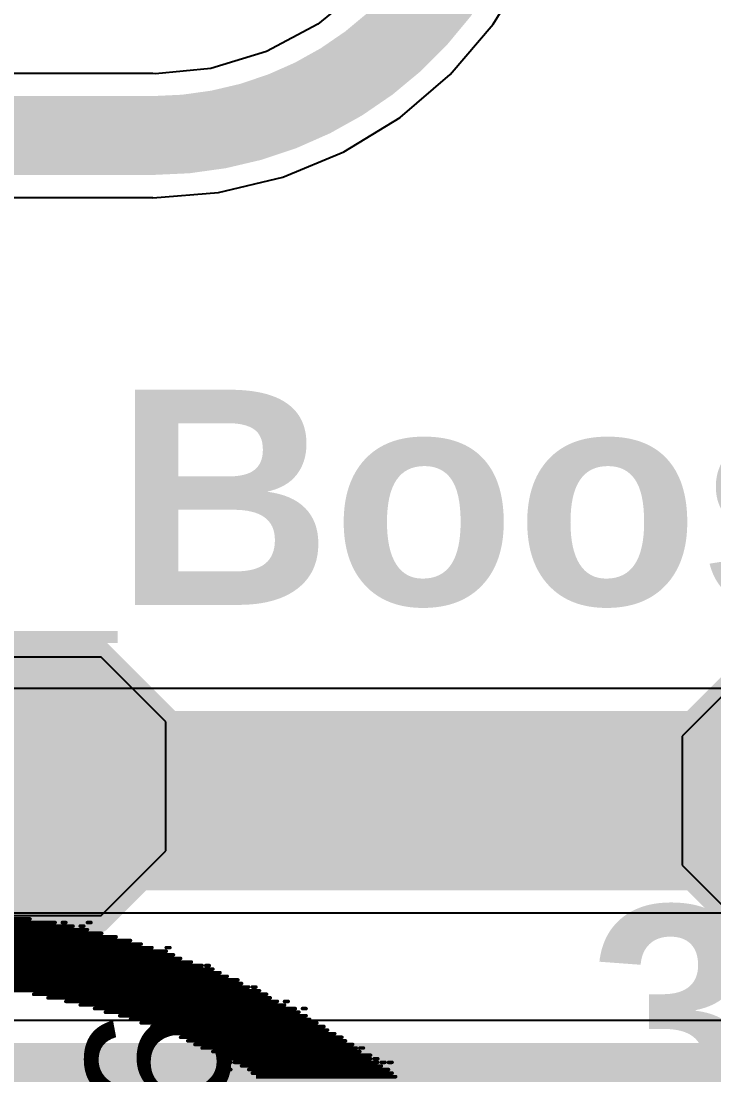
# Model space of a CAD drawing. Header units: inches. Extents: x -5 to 426, y -53 to 116.
# Drawn here: x 33.22 to 38.13, y -3.6 to 3.87 of the extents above; entities that cross this region are included whole.
import ezdxf

# ---------------------------------------------------------------- set-up
doc = ezdxf.new("R2010")
doc.units = ezdxf.units.IN
for name, color, linetype in [('Board Outline', 216, 'Continuous'), ('Bottom Layer', 5, 'Continuous'), ('Bottom Overlay', 54, 'Continuous'), ('Top Layer', 1, 'Continuous'), ('Top Overlay', 2, 'Continuous'), ('Top Paste', 8, 'Continuous'), ('Top Solder', 216, 'Continuous')]:
    doc.layers.add(name, color=color, linetype=linetype)
doc.styles.add('Arial', font='', dxfattribs={"height": 0.2})
doc.styles.add('Arial_Bold', font='', dxfattribs={"height": 0.2})
doc.styles.get('Arial').set_extended_font_data('Arial')
doc.styles.get('Arial_Bold').set_extended_font_data('Arial', bold=True)

# ---------------------------------------------------------------- blocks, each defined once
blk = doc.blocks.new('T__________47')
at = {"layer": 'Top Layer'}
blk.add_hatch(color=1, dxfattribs=at).paths.add_polyline_path([(0.381, 0.762), (-0.381, 0.762), (-0.762, 0.381), (-0.762, -0.381), (-0.381, -0.762), (0.381, -0.762), (0.762, -0.381), (0.762, 0.381)])
at = {"layer": 'Top Paste'}
blk.add_hatch(color=8, dxfattribs=at).paths.add_polyline_path([(0.381, 0.762), (-0.381, 0.762), (-0.762, 0.381), (-0.762, -0.381), (-0.381, -0.762), (0.381, -0.762), (0.762, -0.381), (0.762, 0.381)])
at = {"layer": 'Top Solder'}
blk.add_hatch(color=216, dxfattribs=at).paths.add_polyline_path([(0.4318, 0.8636), (-0.4318, 0.8636), (-0.8636, 0.4318), (-0.8636, -0.4318), (-0.4318, -0.8636), (0.4318, -0.8636), (0.8636, -0.4318), (0.8636, 0.4318)])
at = {"layer": 'Top Overlay'}
for points in [[(-0.9398, 0.4318, 0.2, 0.2, 0), (-0.4318, 0.9398, 0.2, 0.2, 0)], [(0.4318, 0.9398, 0.2, 0.2, 0), (-0.4318, 0.9398, 0.2, 0.2, 0)], [(0.4318, 0.9398, 0.2, 0.2, 0), (-0.4318, 0.9398, 0.2, 0.2, 0)], [(0.9398, 0.4318, 0.2, 0.2, 0), (0.4318, 0.9398, 0.2, 0.2, 0)], [(-0.9398, -0.4318, 0.2, 0.2, 0), (-0.9398, 0.4318, 0.2, 0.2, 0)], [(0.9398, -0.4318, 0.2, 0.2, 0), (0.9398, 0.4318, 0.2, 0.2, 0)], [(-0.4318, -0.9398, 0.2, 0.2, 0), (-0.9398, -0.4318, 0.2, 0.2, 0)], [(0.4318, -0.9398, 0.2, 0.2, 0), (0.9398, -0.4318, 0.2, 0.2, 0)], [(0.4318, -0.9398, 0.2, 0.2, 0), (-0.4318, -0.9398, 0.2, 0.2, 0)], [(0.4318, -0.9398, 0.2, 0.2, 0), (-0.4318, -0.9398, 0.2, 0.2, 0)]]:
    blk.add_lwpolyline(points, format="xyseb", dxfattribs=at)
for points in [[(-0.4818, 0.9398, 0.1, 0.1, 1), (-0.3818, 0.9398, 0.1, 0.1, 1)], [(-0.4818, 0.9398, 0.1, 0.1, 1), (-0.3818, 0.9398, 0.1, 0.1, 1)], [(-0.4818, 0.9398, 0.1, 0.1, 1), (-0.3818, 0.9398, 0.1, 0.1, 1)], [(0.3818, 0.9398, 0.1, 0.1, 1), (0.4818, 0.9398, 0.1, 0.1, 1)], [(0.3818, 0.9398, 0.1, 0.1, 1), (0.4818, 0.9398, 0.1, 0.1, 1)], [(0.3818, 0.9398, 0.1, 0.1, 1), (0.4818, 0.9398, 0.1, 0.1, 1)], [(-0.9898, 0.4318, 0.1, 0.1, 1), (-0.8898, 0.4318, 0.1, 0.1, 1)], [(-0.9898, 0.4318, 0.1, 0.1, 1), (-0.8898, 0.4318, 0.1, 0.1, 1)], [(0.8898, 0.4318, 0.1, 0.1, 1), (0.9898, 0.4318, 0.1, 0.1, 1)], [(0.8898, 0.4318, 0.1, 0.1, 1), (0.9898, 0.4318, 0.1, 0.1, 1)], [(-0.9898, -0.4318, 0.1, 0.1, 1), (-0.8898, -0.4318, 0.1, 0.1, 1)], [(-0.9898, -0.4318, 0.1, 0.1, 1), (-0.8898, -0.4318, 0.1, 0.1, 1)], [(0.8898, -0.4318, 0.1, 0.1, 1), (0.9898, -0.4318, 0.1, 0.1, 1)], [(0.8898, -0.4318, 0.1, 0.1, 1), (0.9898, -0.4318, 0.1, 0.1, 1)], [(-0.4818, -0.9398, 0.1, 0.1, 1), (-0.3818, -0.9398, 0.1, 0.1, 1)], [(-0.4818, -0.9398, 0.1, 0.1, 1), (-0.3818, -0.9398, 0.1, 0.1, 1)], [(-0.4818, -0.9398, 0.1, 0.1, 1), (-0.3818, -0.9398, 0.1, 0.1, 1)], [(0.3818, -0.9398, 0.1, 0.1, 1), (0.4818, -0.9398, 0.1, 0.1, 1)], [(0.3818, -0.9398, 0.1, 0.1, 1), (0.4818, -0.9398, 0.1, 0.1, 1)], [(0.3818, -0.9398, 0.1, 0.1, 1), (0.4818, -0.9398, 0.1, 0.1, 1)]]:
    blk.add_lwpolyline(points, format="xyseb", close=True, dxfattribs=at)
blk = doc.blocks.new('T__________57')
at = {"layer": 'Top Layer'}
blk.add_hatch(color=1, dxfattribs=at).paths.add_polyline_path([(0.381, 0.762), (-0.381, 0.762), (-0.762, 0.381), (-0.762, -0.381), (-0.381, -0.762), (0.381, -0.762), (0.762, -0.381), (0.762, 0.381)])
at = {"layer": 'Top Paste'}
blk.add_hatch(color=8, dxfattribs=at).paths.add_polyline_path([(0.381, 0.762), (-0.381, 0.762), (-0.762, 0.381), (-0.762, -0.381), (-0.381, -0.762), (0.381, -0.762), (0.762, -0.381), (0.762, 0.381)])
at = {"layer": 'Top Solder'}
blk.add_hatch(color=216, dxfattribs=at).paths.add_polyline_path([(0.4318, 0.8636), (-0.4318, 0.8636), (-0.8636, 0.4318), (-0.8636, -0.4318), (-0.4318, -0.8636), (0.4318, -0.8636), (0.8636, -0.4318), (0.8636, 0.4318)])
at = {"layer": 'Top Overlay'}
for points in [[(-0.9398, 0.4318, 0.2, 0.2, 0), (-0.4318, 0.9398, 0.2, 0.2, 0)], [(0.4318, 0.9398, 0.2, 0.2, 0), (-0.4318, 0.9398, 0.2, 0.2, 0)], [(0.4318, 0.9398, 0.2, 0.2, 0), (-0.4318, 0.9398, 0.2, 0.2, 0)], [(0.9398, 0.4318, 0.2, 0.2, 0), (0.4318, 0.9398, 0.2, 0.2, 0)], [(-0.9398, -0.4318, 0.2, 0.2, 0), (-0.9398, 0.4318, 0.2, 0.2, 0)], [(0.9398, -0.4318, 0.2, 0.2, 0), (0.9398, 0.4318, 0.2, 0.2, 0)], [(-0.4318, -0.9398, 0.2, 0.2, 0), (-0.9398, -0.4318, 0.2, 0.2, 0)], [(0.4318, -0.9398, 0.2, 0.2, 0), (0.9398, -0.4318, 0.2, 0.2, 0)], [(0.4318, -0.9398, 0.2, 0.2, 0), (-0.4318, -0.9398, 0.2, 0.2, 0)], [(0.4318, -0.9398, 0.2, 0.2, 0), (-0.4318, -0.9398, 0.2, 0.2, 0)]]:
    blk.add_lwpolyline(points, format="xyseb", dxfattribs=at)
for points in [[(-0.4818, 0.9398, 0.1, 0.1, 1), (-0.3818, 0.9398, 0.1, 0.1, 1)], [(-0.4818, 0.9398, 0.1, 0.1, 1), (-0.3818, 0.9398, 0.1, 0.1, 1)], [(-0.4818, 0.9398, 0.1, 0.1, 1), (-0.3818, 0.9398, 0.1, 0.1, 1)], [(0.3818, 0.9398, 0.1, 0.1, 1), (0.4818, 0.9398, 0.1, 0.1, 1)], [(0.3818, 0.9398, 0.1, 0.1, 1), (0.4818, 0.9398, 0.1, 0.1, 1)], [(0.3818, 0.9398, 0.1, 0.1, 1), (0.4818, 0.9398, 0.1, 0.1, 1)], [(-0.9898, 0.4318, 0.1, 0.1, 1), (-0.8898, 0.4318, 0.1, 0.1, 1)], [(-0.9898, 0.4318, 0.1, 0.1, 1), (-0.8898, 0.4318, 0.1, 0.1, 1)], [(0.8898, 0.4318, 0.1, 0.1, 1), (0.9898, 0.4318, 0.1, 0.1, 1)], [(0.8898, 0.4318, 0.1, 0.1, 1), (0.9898, 0.4318, 0.1, 0.1, 1)], [(-0.9898, -0.4318, 0.1, 0.1, 1), (-0.8898, -0.4318, 0.1, 0.1, 1)], [(-0.9898, -0.4318, 0.1, 0.1, 1), (-0.8898, -0.4318, 0.1, 0.1, 1)], [(0.8898, -0.4318, 0.1, 0.1, 1), (0.9898, -0.4318, 0.1, 0.1, 1)], [(0.8898, -0.4318, 0.1, 0.1, 1), (0.9898, -0.4318, 0.1, 0.1, 1)], [(-0.4818, -0.9398, 0.1, 0.1, 1), (-0.3818, -0.9398, 0.1, 0.1, 1)], [(-0.4818, -0.9398, 0.1, 0.1, 1), (-0.3818, -0.9398, 0.1, 0.1, 1)], [(-0.4818, -0.9398, 0.1, 0.1, 1), (-0.3818, -0.9398, 0.1, 0.1, 1)], [(0.3818, -0.9398, 0.1, 0.1, 1), (0.4818, -0.9398, 0.1, 0.1, 1)], [(0.3818, -0.9398, 0.1, 0.1, 1), (0.4818, -0.9398, 0.1, 0.1, 1)], [(0.3818, -0.9398, 0.1, 0.1, 1), (0.4818, -0.9398, 0.1, 0.1, 1)]]:
    blk.add_lwpolyline(points, format="xyseb", close=True, dxfattribs=at)

msp = doc.modelspace()

# ---------------------------------------------------------------- linework, layer by layer
at = {"layer": 'Board Outline'}
msp.add_lwpolyline([(49.7725, 6.3481, 0.254, 0.254, -1.144567), (-0.2979, -38.4414, 0.254, 0.254, 0)], format="xyseb", dxfattribs=at)
at = {"layer": 'Bottom Layer'}
for p, q in [((41.051, -0.858), (27.9325, -0.858)), ((30.6019, -2.4464), (40.722, -2.4464)), ((39.7896, -3.2093), (30.5633, -3.2093))]:
    msp.add_line(p, q, dxfattribs=at)
for points in [[(27.9325, -1.6522, 1.27, 1.27, 0), (38.8183, -1.6522, 1.27, 1.27, 0)], [(29.9697, -3.5589, 0.381, 0.381, 0), (39.7896, -3.5589, 0.381, 0.381, 0)]]:
    msp.add_lwpolyline(points, format="xyseb", dxfattribs=at)
at = {"layer": 'Bottom Overlay'}
for points in [[(31.1253, -2.5412, 0.0254, 0.0254, 0), (33.5891, -2.5412, 0.0254, 0.0254, 0)], [(31.2269, -2.5158, 0.0254, 0.0254, 0), (33.4621, -2.5158, 0.0254, 0.0254, 0)], [(31.4047, -2.4904, 0.0254, 0.0254, 0), (33.2843, -2.4904, 0.0254, 0.0254, 0)], [(33.5129, -2.5158, 0.0254, 0.0254, 0), (33.5383, -2.5158, 0.0254, 0.0254, 0)], [(33.6399, -2.5412, 0.0254, 0.0254, 0), (33.6653, -2.5412, 0.0254, 0.0254, 0)], [(33.6907, -2.5158, 0.0254, 0.0254, 0), (33.7161, -2.5158, 0.0254, 0.0254, 0)], [(30.7951, -2.6174, 0.0254, 0.0254, 0), (33.8939, -2.6174, 0.0254, 0.0254, 0)], [(30.9221, -2.592, 0.0254, 0.0254, 0), (33.7923, -2.592, 0.0254, 0.0254, 0)], [(31.0237, -2.5666, 0.0254, 0.0254, 0), (33.6907, -2.5666, 0.0254, 0.0254, 0)], [(30.5411, -2.6936, 0.0254, 0.0254, 0), (34.1479, -2.6936, 0.0254, 0.0254, 0)], [(30.6427, -2.6682, 0.0254, 0.0254, 0), (34.0717, -2.6682, 0.0254, 0.0254, 0)], [(30.7189, -2.6428, 0.0254, 0.0254, 0), (33.9955, -2.6428, 0.0254, 0.0254, 0)], [(34.2495, -2.6936, 0.0254, 0.0254, 0), (34.2749, -2.6936, 0.0254, 0.0254, 0)], [(30.3379, -2.7698, 0.0254, 0.0254, 0), (34.3511, -2.7698, 0.0254, 0.0254, 0)], [(30.4141, -2.7444, 0.0254, 0.0254, 0), (34.3003, -2.7444, 0.0254, 0.0254, 0)], [(30.4903, -2.719, 0.0254, 0.0254, 0), (34.2495, -2.719, 0.0254, 0.0254, 0)], [(30.1347, -2.846, 0.0254, 0.0254, 0), (34.5797, -2.846, 0.0254, 0.0254, 0)], [(30.2109, -2.8206, 0.0254, 0.0254, 0), (34.5035, -2.8206, 0.0254, 0.0254, 0)], [(30.2871, -2.7952, 0.0254, 0.0254, 0), (34.4273, -2.7952, 0.0254, 0.0254, 0)], [(34.5289, -2.8206, 0.0254, 0.0254, 0), (34.5543, -2.8206, 0.0254, 0.0254, 0)], [(29.9569, -2.9222, 0.0254, 0.0254, 0), (34.7575, -2.9222, 0.0254, 0.0254, 0)], [(30.0331, -2.8968, 0.0254, 0.0254, 0), (34.6813, -2.8968, 0.0254, 0.0254, 0)], [(30.0839, -2.8714, 0.0254, 0.0254, 0), (34.6305, -2.8714, 0.0254, 0.0254, 0)], [(32.6747, -2.9476, 0.0254, 0.0254, 0), (34.7829, -2.9476, 0.0254, 0.0254, 0)], [(32.9287, -2.973, 0.0254, 0.0254, 0), (34.8337, -2.973, 0.0254, 0.0254, 0)], [(33.1065, -2.9984, 0.0254, 0.0254, 0), (34.9099, -2.9984, 0.0254, 0.0254, 0)], [(34.8591, -2.973, 0.0254, 0.0254, 0), (34.8845, -2.973, 0.0254, 0.0254, 0)], [(33.3097, -3.0238, 0.0254, 0.0254, 0), (34.9607, -3.0238, 0.0254, 0.0254, 0)], [(33.4113, -3.0492, 0.0254, 0.0254, 0), (34.9861, -3.0492, 0.0254, 0.0254, 0)], [(33.5383, -3.0746, 0.0254, 0.0254, 0), (35.0369, -3.0746, 0.0254, 0.0254, 0)], [(33.6399, -3.1, 0.0254, 0.0254, 0), (35.0877, -3.1, 0.0254, 0.0254, 0)], [(33.7415, -3.1254, 0.0254, 0.0254, 0), (35.1639, -3.1254, 0.0254, 0.0254, 0)], [(35.0877, -3.0746, 0.0254, 0.0254, 0), (35.1131, -3.0746, 0.0254, 0.0254, 0)], [(35.2147, -3.1254, 0.0254, 0.0254, 0), (35.2401, -3.1254, 0.0254, 0.0254, 0)], [(33.8177, -3.1508, 0.0254, 0.0254, 0), (35.1893, -3.1508, 0.0254, 0.0254, 0)], [(33.9193, -3.1762, 0.0254, 0.0254, 0), (35.2401, -3.1762, 0.0254, 0.0254, 0)], [(33.9955, -3.2016, 0.0254, 0.0254, 0), (35.2655, -3.2016, 0.0254, 0.0254, 0)], [(34.0717, -3.227, 0.0254, 0.0254, 0), (35.3163, -3.227, 0.0254, 0.0254, 0)], [(34.1479, -3.2524, 0.0254, 0.0254, 0), (35.3671, -3.2524, 0.0254, 0.0254, 0)], [(34.1987, -3.2778, 0.0254, 0.0254, 0), (35.3925, -3.2778, 0.0254, 0.0254, 0)], [(34.2749, -3.3032, 0.0254, 0.0254, 0), (35.4433, -3.3032, 0.0254, 0.0254, 0)], [(34.3511, -3.3286, 0.0254, 0.0254, 0), (35.4941, -3.3286, 0.0254, 0.0254, 0)], [(34.4019, -3.354, 0.0254, 0.0254, 0), (35.5195, -3.354, 0.0254, 0.0254, 0)], [(34.4527, -3.3794, 0.0254, 0.0254, 0), (35.5703, -3.3794, 0.0254, 0.0254, 0)], [(34.5035, -3.4048, 0.0254, 0.0254, 0), (35.5957, -3.4048, 0.0254, 0.0254, 0)], [(34.5797, -3.4302, 0.0254, 0.0254, 0), (35.6211, -3.4302, 0.0254, 0.0254, 0)], [(35.6211, -3.4048, 0.0254, 0.0254, 0), (35.6465, -3.4048, 0.0254, 0.0254, 0)], [(34.6305, -3.4556, 0.0254, 0.0254, 0), (35.6973, -3.4556, 0.0254, 0.0254, 0)], [(34.6813, -3.481, 0.0254, 0.0254, 0), (35.6973, -3.481, 0.0254, 0.0254, 0)], [(34.6813, -3.5064, 0.0254, 0.0254, 0), (34.7067, -3.5064, 0.0254, 0.0254, 0)], [(34.7321, -3.5064, 0.0254, 0.0254, 0), (35.7481, -3.5064, 0.0254, 0.0254, 0)], [(35.7227, -3.481, 0.0254, 0.0254, 0), (35.7481, -3.481, 0.0254, 0.0254, 0)], [(35.7735, -3.5064, 0.0254, 0.0254, 0), (35.7989, -3.5064, 0.0254, 0.0254, 0)], [(35.8243, -3.5064, 0.0254, 0.0254, 0), (35.8497, -3.5064, 0.0254, 0.0254, 0)], [(34.6813, -3.5572, 0.0254, 0.0254, 0), (34.7067, -3.5572, 0.0254, 0.0254, 0)], [(34.7829, -3.5318, 0.0254, 0.0254, 0), (35.7735, -3.5318, 0.0254, 0.0254, 0)], [(34.8337, -3.5572, 0.0254, 0.0254, 0), (35.8243, -3.5572, 0.0254, 0.0254, 0)], [(34.8591, -3.5826, 0.0254, 0.0254, 0), (35.8497, -3.5826, 0.0254, 0.0254, 0)], [(34.8845, -3.608, 0.0254, 0.0254, 0), (35.8751, -3.608, 0.0254, 0.0254, 0)]]:
    msp.add_lwpolyline(points, format="xyseb", dxfattribs=at)
for points in [[(33.2779, -2.4904, 0.0127, 0.0127, 1), (33.2906, -2.4904, 0.0127, 0.0127, 1)], [(33.4557, -2.5158, 0.0127, 0.0127, 1), (33.4684, -2.5158, 0.0127, 0.0127, 1)], [(33.5065, -2.5158, 0.0127, 0.0127, 1), (33.5192, -2.5158, 0.0127, 0.0127, 1)], [(33.5319, -2.5158, 0.0127, 0.0127, 1), (33.5446, -2.5158, 0.0127, 0.0127, 1)], [(33.5827, -2.5412, 0.0127, 0.0127, 1), (33.5954, -2.5412, 0.0127, 0.0127, 1)], [(33.6335, -2.5412, 0.0127, 0.0127, 1), (33.6462, -2.5412, 0.0127, 0.0127, 1)], [(33.6589, -2.5412, 0.0127, 0.0127, 1), (33.6716, -2.5412, 0.0127, 0.0127, 1)], [(33.6843, -2.5158, 0.0127, 0.0127, 1), (33.697, -2.5158, 0.0127, 0.0127, 1)], [(33.7097, -2.5158, 0.0127, 0.0127, 1), (33.7224, -2.5158, 0.0127, 0.0127, 1)], [(33.6843, -2.5666, 0.0127, 0.0127, 1), (33.697, -2.5666, 0.0127, 0.0127, 1)], [(33.7859, -2.592, 0.0127, 0.0127, 1), (33.7986, -2.592, 0.0127, 0.0127, 1)], [(33.8875, -2.6174, 0.0127, 0.0127, 1), (33.9002, -2.6174, 0.0127, 0.0127, 1)], [(33.9891, -2.6428, 0.0127, 0.0127, 1), (34.0018, -2.6428, 0.0127, 0.0127, 1)], [(34.0653, -2.6682, 0.0127, 0.0127, 1), (34.078, -2.6682, 0.0127, 0.0127, 1)], [(34.1415, -2.6936, 0.0127, 0.0127, 1), (34.1542, -2.6936, 0.0127, 0.0127, 1)], [(34.2431, -2.6936, 0.0127, 0.0127, 1), (34.2558, -2.6936, 0.0127, 0.0127, 1)], [(34.2685, -2.6936, 0.0127, 0.0127, 1), (34.2812, -2.6936, 0.0127, 0.0127, 1)], [(34.2431, -2.719, 0.0127, 0.0127, 1), (34.2558, -2.719, 0.0127, 0.0127, 1)], [(34.2939, -2.7444, 0.0127, 0.0127, 1), (34.3066, -2.7444, 0.0127, 0.0127, 1)], [(34.3447, -2.7698, 0.0127, 0.0127, 1), (34.3574, -2.7698, 0.0127, 0.0127, 1)], [(34.4209, -2.7952, 0.0127, 0.0127, 1), (34.4336, -2.7952, 0.0127, 0.0127, 1)], [(34.4971, -2.8206, 0.0127, 0.0127, 1), (34.5098, -2.8206, 0.0127, 0.0127, 1)], [(34.5225, -2.8206, 0.0127, 0.0127, 1), (34.5352, -2.8206, 0.0127, 0.0127, 1)], [(34.5479, -2.8206, 0.0127, 0.0127, 1), (34.5606, -2.8206, 0.0127, 0.0127, 1)], [(34.5733, -2.846, 0.0127, 0.0127, 1), (34.586, -2.846, 0.0127, 0.0127, 1)], [(34.6241, -2.8714, 0.0127, 0.0127, 1), (34.6368, -2.8714, 0.0127, 0.0127, 1)], [(34.6749, -2.8968, 0.0127, 0.0127, 1), (34.6876, -2.8968, 0.0127, 0.0127, 1)], [(34.7511, -2.9222, 0.0127, 0.0127, 1), (34.7638, -2.9222, 0.0127, 0.0127, 1)], [(34.7765, -2.9476, 0.0127, 0.0127, 1), (34.7892, -2.9476, 0.0127, 0.0127, 1)], [(34.8273, -2.973, 0.0127, 0.0127, 1), (34.84, -2.973, 0.0127, 0.0127, 1)], [(34.8527, -2.973, 0.0127, 0.0127, 1), (34.8654, -2.973, 0.0127, 0.0127, 1)], [(34.8781, -2.973, 0.0127, 0.0127, 1), (34.8908, -2.973, 0.0127, 0.0127, 1)], [(34.9035, -2.9984, 0.0127, 0.0127, 1), (34.9162, -2.9984, 0.0127, 0.0127, 1)], [(33.3033, -3.0238, 0.0127, 0.0127, 1), (33.316, -3.0238, 0.0127, 0.0127, 1)], [(33.4049, -3.0492, 0.0127, 0.0127, 1), (33.4176, -3.0492, 0.0127, 0.0127, 1)], [(34.9543, -3.0238, 0.0127, 0.0127, 1), (34.967, -3.0238, 0.0127, 0.0127, 1)], [(34.9797, -3.0492, 0.0127, 0.0127, 1), (34.9924, -3.0492, 0.0127, 0.0127, 1)], [(33.5319, -3.0746, 0.0127, 0.0127, 1), (33.5446, -3.0746, 0.0127, 0.0127, 1)], [(33.6335, -3.1, 0.0127, 0.0127, 1), (33.6462, -3.1, 0.0127, 0.0127, 1)], [(33.7351, -3.1254, 0.0127, 0.0127, 1), (33.7478, -3.1254, 0.0127, 0.0127, 1)], [(35.0305, -3.0746, 0.0127, 0.0127, 1), (35.0432, -3.0746, 0.0127, 0.0127, 1)], [(35.0813, -3.0746, 0.0127, 0.0127, 1), (35.094, -3.0746, 0.0127, 0.0127, 1)], [(35.0813, -3.1, 0.0127, 0.0127, 1), (35.094, -3.1, 0.0127, 0.0127, 1)], [(35.1067, -3.0746, 0.0127, 0.0127, 1), (35.1194, -3.0746, 0.0127, 0.0127, 1)], [(35.1575, -3.1254, 0.0127, 0.0127, 1), (35.1702, -3.1254, 0.0127, 0.0127, 1)], [(35.2083, -3.1254, 0.0127, 0.0127, 1), (35.221, -3.1254, 0.0127, 0.0127, 1)], [(35.2337, -3.1254, 0.0127, 0.0127, 1), (35.2464, -3.1254, 0.0127, 0.0127, 1)], [(33.8113, -3.1508, 0.0127, 0.0127, 1), (33.824, -3.1508, 0.0127, 0.0127, 1)], [(33.9129, -3.1762, 0.0127, 0.0127, 1), (33.9256, -3.1762, 0.0127, 0.0127, 1)], [(33.9891, -3.2016, 0.0127, 0.0127, 1), (34.0018, -3.2016, 0.0127, 0.0127, 1)], [(35.1829, -3.1508, 0.0127, 0.0127, 1), (35.1956, -3.1508, 0.0127, 0.0127, 1)], [(35.2337, -3.1762, 0.0127, 0.0127, 1), (35.2464, -3.1762, 0.0127, 0.0127, 1)], [(35.2591, -3.2016, 0.0127, 0.0127, 1), (35.2718, -3.2016, 0.0127, 0.0127, 1)], [(34.0653, -3.227, 0.0127, 0.0127, 1), (34.078, -3.227, 0.0127, 0.0127, 1)], [(34.1415, -3.2524, 0.0127, 0.0127, 1), (34.1542, -3.2524, 0.0127, 0.0127, 1)], [(34.1923, -3.2778, 0.0127, 0.0127, 1), (34.205, -3.2778, 0.0127, 0.0127, 1)], [(35.3099, -3.227, 0.0127, 0.0127, 1), (35.3226, -3.227, 0.0127, 0.0127, 1)], [(35.3607, -3.2524, 0.0127, 0.0127, 1), (35.3734, -3.2524, 0.0127, 0.0127, 1)], [(35.3861, -3.2778, 0.0127, 0.0127, 1), (35.3988, -3.2778, 0.0127, 0.0127, 1)], [(34.2685, -3.3032, 0.0127, 0.0127, 1), (34.2812, -3.3032, 0.0127, 0.0127, 1)], [(34.3447, -3.3286, 0.0127, 0.0127, 1), (34.3574, -3.3286, 0.0127, 0.0127, 1)], [(34.3955, -3.354, 0.0127, 0.0127, 1), (34.4082, -3.354, 0.0127, 0.0127, 1)], [(35.4369, -3.3032, 0.0127, 0.0127, 1), (35.4496, -3.3032, 0.0127, 0.0127, 1)], [(35.4877, -3.3286, 0.0127, 0.0127, 1), (35.5004, -3.3286, 0.0127, 0.0127, 1)], [(35.5131, -3.354, 0.0127, 0.0127, 1), (35.5258, -3.354, 0.0127, 0.0127, 1)], [(34.4463, -3.3794, 0.0127, 0.0127, 1), (34.459, -3.3794, 0.0127, 0.0127, 1)], [(34.4971, -3.4048, 0.0127, 0.0127, 1), (34.5098, -3.4048, 0.0127, 0.0127, 1)], [(34.5733, -3.4302, 0.0127, 0.0127, 1), (34.586, -3.4302, 0.0127, 0.0127, 1)], [(35.5639, -3.3794, 0.0127, 0.0127, 1), (35.5766, -3.3794, 0.0127, 0.0127, 1)], [(35.5893, -3.4048, 0.0127, 0.0127, 1), (35.602, -3.4048, 0.0127, 0.0127, 1)], [(35.6147, -3.4048, 0.0127, 0.0127, 1), (35.6274, -3.4048, 0.0127, 0.0127, 1)], [(35.6147, -3.4302, 0.0127, 0.0127, 1), (35.6274, -3.4302, 0.0127, 0.0127, 1)], [(35.6401, -3.4048, 0.0127, 0.0127, 1), (35.6528, -3.4048, 0.0127, 0.0127, 1)], [(34.6241, -3.4556, 0.0127, 0.0127, 1), (34.6368, -3.4556, 0.0127, 0.0127, 1)], [(34.6749, -3.481, 0.0127, 0.0127, 1), (34.6876, -3.481, 0.0127, 0.0127, 1)], [(34.6749, -3.5064, 0.0127, 0.0127, 1), (34.6876, -3.5064, 0.0127, 0.0127, 1)], [(34.7003, -3.5064, 0.0127, 0.0127, 1), (34.713, -3.5064, 0.0127, 0.0127, 1)], [(34.7257, -3.5064, 0.0127, 0.0127, 1), (34.7384, -3.5064, 0.0127, 0.0127, 1)], [(35.6909, -3.4556, 0.0127, 0.0127, 1), (35.7036, -3.4556, 0.0127, 0.0127, 1)], [(35.6909, -3.481, 0.0127, 0.0127, 1), (35.7036, -3.481, 0.0127, 0.0127, 1)], [(35.7163, -3.481, 0.0127, 0.0127, 1), (35.729, -3.481, 0.0127, 0.0127, 1)], [(35.7417, -3.481, 0.0127, 0.0127, 1), (35.7544, -3.481, 0.0127, 0.0127, 1)], [(35.7417, -3.5064, 0.0127, 0.0127, 1), (35.7544, -3.5064, 0.0127, 0.0127, 1)], [(35.7671, -3.5064, 0.0127, 0.0127, 1), (35.7798, -3.5064, 0.0127, 0.0127, 1)], [(35.7925, -3.5064, 0.0127, 0.0127, 1), (35.8052, -3.5064, 0.0127, 0.0127, 1)], [(35.8179, -3.5064, 0.0127, 0.0127, 1), (35.8306, -3.5064, 0.0127, 0.0127, 1)], [(35.8433, -3.5064, 0.0127, 0.0127, 1), (35.856, -3.5064, 0.0127, 0.0127, 1)], [(34.6749, -3.5572, 0.0127, 0.0127, 1), (34.6876, -3.5572, 0.0127, 0.0127, 1)], [(34.7003, -3.5572, 0.0127, 0.0127, 1), (34.713, -3.5572, 0.0127, 0.0127, 1)], [(34.7765, -3.5318, 0.0127, 0.0127, 1), (34.7892, -3.5318, 0.0127, 0.0127, 1)], [(34.8273, -3.5572, 0.0127, 0.0127, 1), (34.84, -3.5572, 0.0127, 0.0127, 1)], [(34.8527, -3.5826, 0.0127, 0.0127, 1), (34.8654, -3.5826, 0.0127, 0.0127, 1)], [(35.7671, -3.5318, 0.0127, 0.0127, 1), (35.7798, -3.5318, 0.0127, 0.0127, 1)], [(35.8179, -3.5572, 0.0127, 0.0127, 1), (35.8306, -3.5572, 0.0127, 0.0127, 1)], [(35.8433, -3.5826, 0.0127, 0.0127, 1), (35.856, -3.5826, 0.0127, 0.0127, 1)], [(35.8687, -3.608, 0.0127, 0.0127, 1), (35.8814, -3.608, 0.0127, 0.0127, 1)]]:
    msp.add_lwpolyline(points, format="xyseb", close=True, dxfattribs=at)
at = {"layer": 'Top Layer'}
for p, q in [((36.5655, 3.8471), (36.8099, 4.2459)), ((35.6427, 4.1103), (35.3236, 3.8485)), ((35.3236, 3.8485), (34.9596, 3.6539)), ((36.2617, 3.4914), (36.5655, 3.8471)), ((34.9596, 3.6539), (34.5646, 3.5341)), ((34.5646, 3.5341), (34.1736, 3.4956)), ((34.1538, 3.4995), (32.8882, 3.4995)), ((34.1736, 3.4956), (34.1538, 3.4995)), ((35.906, 3.1876), (36.2617, 3.4914)), ((35.5072, 2.9432), (35.906, 3.1876)), ((35.075, 2.7641), (35.5072, 2.9432)), ((34.6201, 2.655), (35.075, 2.7641)), ((33.1137, 2.619), (34.1538, 2.619)), ((34.1538, 2.6182), (34.6201, 2.655)), ((34.1538, 2.619), (34.1538, 2.6182)), ((33.7891, -0.6362), (32.8747, -0.6362)), ((34.2463, -1.0934), (33.7891, -0.6362)), ((38.3611, -0.7378), (37.9039, -1.195)), ((34.2463, -2.0078), (34.2463, -1.0934)), ((37.9039, -1.195), (37.9039, -2.1094)), ((33.7891, -2.465), (34.2463, -2.0078)), ((37.9039, -2.1094), (38.3611, -2.5666)), ((32.8747, -2.465), (33.7891, -2.465))]:
    msp.add_line(p, q, dxfattribs=at)
for points in [[(36.6938, 5.5992, 0.5588, 0.5588, -0.414214), (34.1538, 3.0592, 0.5588, 0.5588, 0)], [(32.6993, 3.0592, 0.5588, 0.5588, 0), (34.1538, 3.0592, 0.5588, 0.5588, 0)], [(32.1384, -2.0449, 1.016, 1.016, -0.198912), (33.3319, -1.5506, 1.016, 1.016, 0)]]:
    msp.add_lwpolyline(points, format="xyseb", dxfattribs=at)
for points in [[(34.0141, 3.0592, 0.2794, 0.2794, 1), (34.2935, 3.0592, 0.2794, 0.2794, 1)], [(34.0141, 3.0592, 0.2794, 0.2794, 1), (34.2935, 3.0592, 0.2794, 0.2794, 1)], [(33.0779, -1.5506, 0.508, 0.508, 1), (33.5859, -1.5506, 0.508, 0.508, 1)]]:
    msp.add_lwpolyline(points, format="xyseb", close=True, dxfattribs=at)

# ---------------------------------------------------------------- block references
at = {"rotation": 270}
for name, p in [('T__________47', (33.3319, -1.5506)), ('T__________57', (38.8183, -1.6522))]:
    msp.add_blockref(name, p, dxfattribs=at)

# ---------------------------------------------------------------- texts
at = {"layer": 'Top Overlay'}
for s, height, rotation, style, p in [('5V_Boost', 1.524, 360, 'Arial_Bold', (30.0986, -0.2656)), ('3V3', 1.524, 360, 'Arial_Bold', (37.2447, -3.9204)), ('R66', 1.016, 90, 'Arial', (34.6962, -5.723))]:
    msp.add_text(s, height=height, rotation=rotation, dxfattribs=dict(at, style=style)).set_placement(p)

doc.saveas('drawing.dxf')
